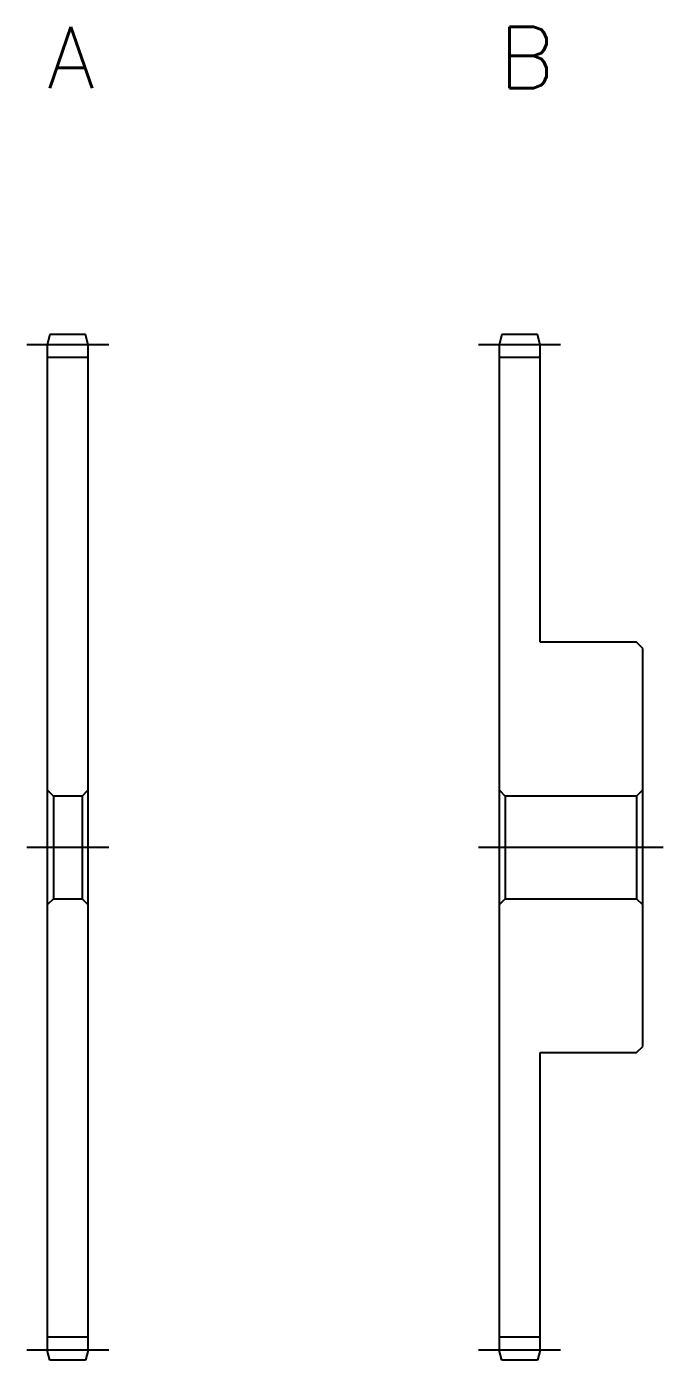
# Model space of a CAD drawing. Extents: x -1 to 100, y -13 to 75.
# Drawn here: x 69 to 100, y 10 to 75 of the extents above; entities that cross this region are included whole.
import ezdxf

# ---------------------------------------------------------------- set-up
doc = ezdxf.new("R2010")
doc.units = 0
doc.header["$LTSCALE"] = 0.5
doc.linetypes.add('CENTER', pattern=[50.8, 31.75, -6.35, 6.35, -6.35])
for name, color, linetype in [('MSM_CENTER', 1, 'CENTER'), ('MSM_CONTINUOUS', 7, 'CONTINUOUS'), ('MSM_PART_NUMBER', 7, 'CONTINUOUS')]:
    doc.layers.add(name, color=color, linetype=linetype)
doc.styles.get("Standard").update_dxf_attribs({"font": 'txt.shx', "height": 3, "bigfont": 'bigfont.shx'})

# ---------------------------------------------------------------- blocks, each defined once
blk = doc.blocks.new('*U5')
at = {"layer": 'MSM_PART_NUMBER'}
blk.add_text('A', height=3, dxfattribs=at).set_placement((70, 72))
blk = doc.blocks.new('*U6')
at = {"layer": 'MSM_PART_NUMBER'}
blk.add_text('B', height=3, dxfattribs=at).set_placement((92, 72))

msp = doc.modelspace()

# ---------------------------------------------------------------- linework, layer by layer
at = {"layer": 'MSM_CENTER'}
for p, q in [((73, 59.5), (69, 59.5)), ((95, 59.5), (91, 59.5)), ((73, 35), (69, 35)), ((100, 35), (91, 35)), ((73, 10.5), (69, 10.5)), ((95, 10.5), (91, 10.5))]:
    msp.add_line(p, q, dxfattribs=at)
at = {"layer": 'MSM_CONTINUOUS'}
for p, q in [((70.134, 60), (70, 59.5)), ((71.866, 60), (70.134, 60)), ((72, 59.5), (71.866, 60)), ((92.134, 60), (92, 59.5)), ((93.866, 60), (92.134, 60)), ((94, 59.5), (93.866, 60)), ((70, 59.5), (70, 10.5)), ((72, 10.5), (72, 59.5)), ((92, 59.5), (92, 10.5)), ((94, 45), (94, 59.5)), ((72, 58.875), (70, 58.875)), ((94, 58.875), (92, 58.875)), ((98.7, 45), (94, 45)), ((99, 44.7), (98.7, 45)), ((99, 25.3), (99, 44.7)), ((70, 37.8), (70.3, 37.5)), ((71.7, 37.5), (72, 37.8)), ((92, 37.8), (92.3, 37.5)), ((98.7, 37.5), (99, 37.8)), ((70.3, 37.5), (70.3, 32.5)), ((71.7, 37.5), (70.3, 37.5)), ((71.7, 37.5), (71.7, 32.5)), ((92.3, 37.5), (92.3, 32.5)), ((98.7, 37.5), (92.3, 37.5)), ((98.7, 37.5), (98.7, 32.5)), ((70.3, 32.5), (70, 32.2)), ((70.3, 32.5), (71.7, 32.5)), ((72, 32.2), (71.7, 32.5)), ((92.3, 32.5), (92, 32.2)), ((92.3, 32.5), (98.7, 32.5)), ((99, 32.2), (98.7, 32.5)), ((94, 10.5), (94, 25)), ((94, 25), (98.7, 25)), ((98.7, 25), (99, 25.3)), ((72, 11.125), (70, 11.125)), ((94, 11.125), (92, 11.125)), ((70.134, 10), (70, 10.5)), ((72, 10.5), (71.866, 10)), ((92.134, 10), (92, 10.5)), ((94, 10.5), (93.866, 10)), ((71.866, 10), (70.134, 10)), ((93.866, 10), (92.134, 10))]:
    msp.add_line(p, q, dxfattribs=at)

# ---------------------------------------------------------------- block references
for name in ['*U5', '*U6']:
    msp.add_blockref(name, (0, 0), dxfattribs=at)

doc.saveas('drawing.dxf')
